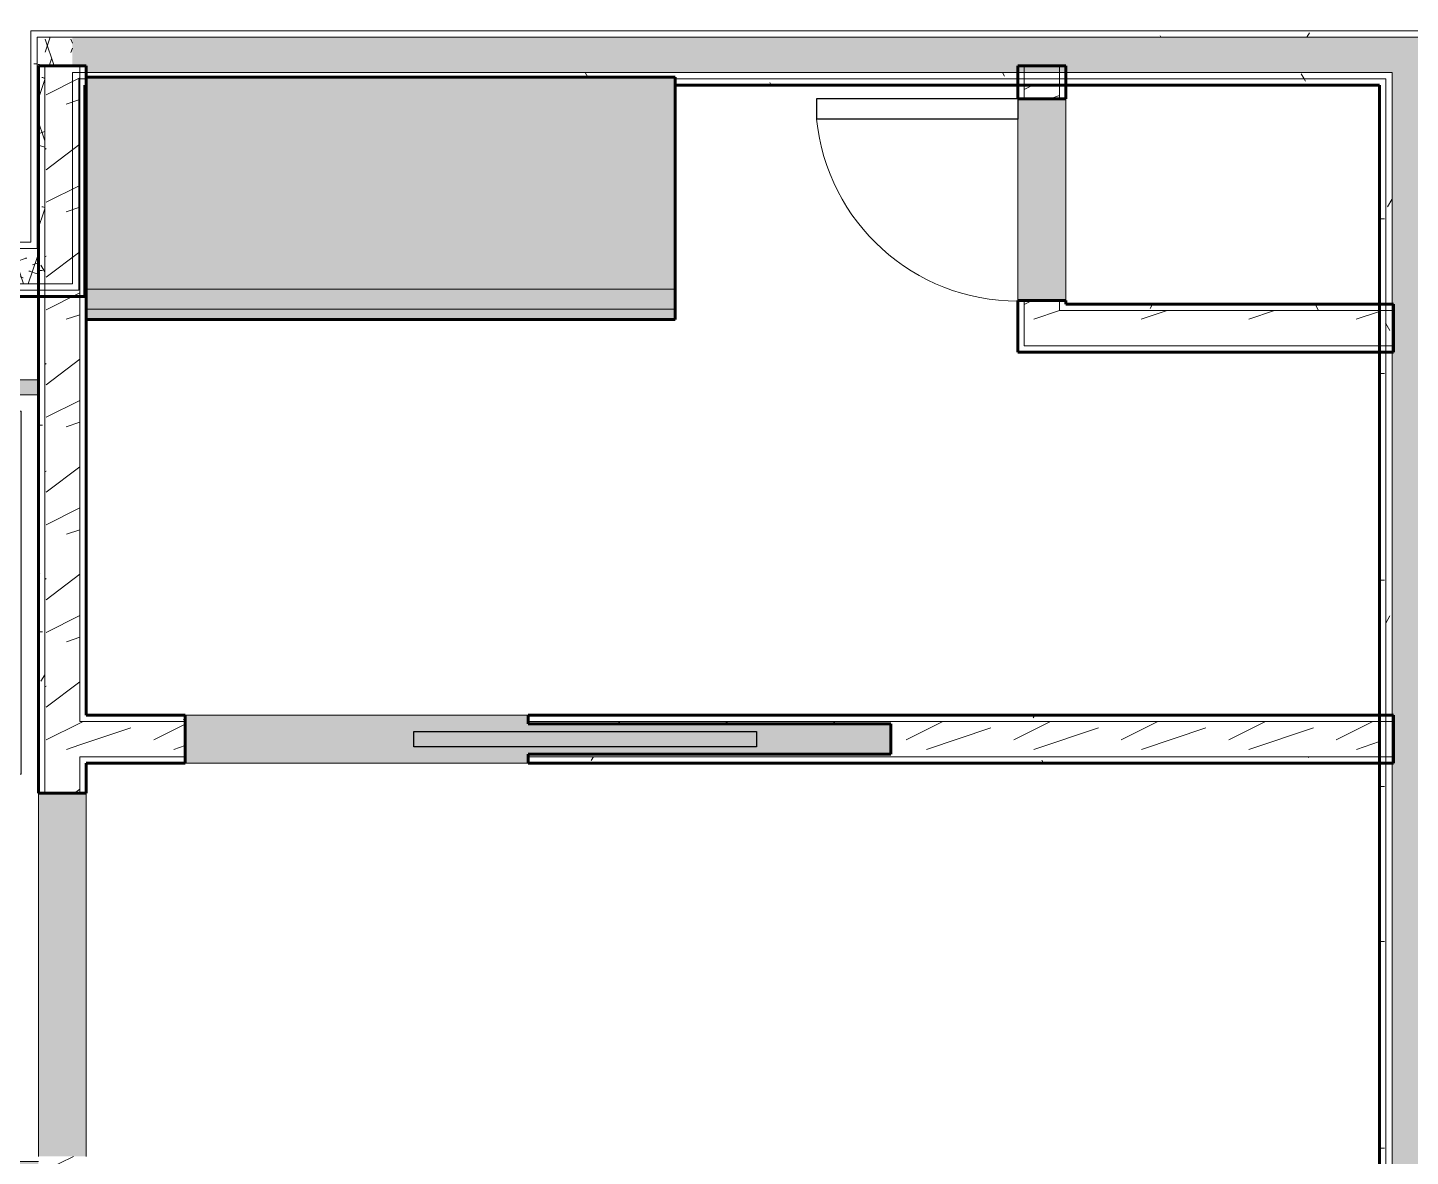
# Model space of a CAD drawing. Header units: inches. Extents: x -4061 to -1937, y 9836 to 11171.
# Drawn here: x -3072.6 to -2935.5, y 10269.9 to 10381.8 of the extents above; entities that cross this region are included whole.
import ezdxf

# ---------------------------------------------------------------- set-up
doc = ezdxf.new("R2010")
doc.units = ezdxf.units.IN
doc.header["$MEASUREMENT"] = 0
for name, color, linetype, lineweight in [('0-1', 7, 'Continuous', 5), ('0-2', 7, 'Continuous', 9), ('A-DOOR-1', 7, 'Continuous', 9), ('A-DOOR-2', 50, 'Continuous', 30), ('A-DOOR-3', 10, 'Continuous', 18), ('A-DOOR-4', 135, 'Continuous', 18), ('A-DOOR-5', 250, 'Continuous', 60), ('A-WALL', 113, 'Continuous', 18), ('A-WALL-1', 8, 'Continuous', 5), ('A-WALL-2', 250, 'Continuous', 60), ('A-WALL-3', 10, 'Continuous', 18), ('A-WALL-PATT-1', 7, 'Continuous', 9), ('A-WALL-PATT-2', 55, 'Continuous', 9), ('A-WALL-PATT-6', 111, 'Continuous', 9), ('I-WALL-2', 2, 'Continuous', 60), ('Q-CASE-1', 53, 'Continuous', 9), ('Q-CASE-2', 250, 'Continuous', 60), ('Q-CASE-3', 7, 'Continuous', 9)]:
    doc.layers.add(name, color=color, linetype=linetype, lineweight=lineweight)
pattern_1 = [(0, (0, -1152), (20.48, 5.12), [0.845, -14.515, 0.845, -14.515, -81.92]), (0, (0, -1152), (20.48, 5.12), [-30.72, 0.845, -29.875, 0.845, -14.515, -35.84]), (0, (0, -1152), (20.48, 5.12), [-76.8, 0.845, -9.395, 0.845, -24.755]), (120, (7.68, -1149.44), (-14.67405006737632, 15.1762002695053), [0.8449999999999999, -14.515, 0.8449999999999999, -14.515, -81.91999999999999]), (120, (7.68, -1149.44), (-14.67405006737632, 15.1762002695053), [-30.72, 0.8449999999999999, -29.875, 0.8449999999999999, -14.515, -35.84]), (120, (7.68, -1149.44), (-14.67405006737632, 15.1762002695053), [-76.79999999999998, 0.8449999999999999, -9.394999999999998, 0.8449999999999999, -24.755]), (240, (10.24, -1139.2), (-5.805949932623669, -20.2962002695053), [0.845, -14.515, 0.845, -14.515, -81.92]), (240, (10.24, -1139.2), (-5.805949932623669, -20.2962002695053), [-30.72, 0.845, -29.875, 0.845, -14.515, -35.84]), (240, (10.24, -1139.2), (-5.805949932623669, -20.2962002695053), [-76.8, 0.845, -9.395, 0.845, -24.755])]
pattern_2 = [(216.87, (4.265, -1141.338), (31.98716190389133, 21.32545714244463), [5.331, -47.981]), (206.565, (10.662, -1144.536), (-10.66247606731217, -10.66200980650436), [11.921, -11.921]), (198.435, (10.662, -1149.868), (-21.3244936496746, -10.66258686177925), [6.743999999999999, -26.974])]
pattern_3 = [(161.57, (0.32, -1151.68), (-2.560496184573631, -0.0005373861552858683), [0, -18.214, 2.022, 0]), (18.43, (-0.32, -1151.68), (-2.560496184573631, 0.0005373861552860904), [0, -18.214, 2.022, 0]), (108.43, (0.32, -1151.68), (1.279220909290681, -6.400876726295667), [6.069999999999999, -14.166]), (71.57, (-0.32, -1151.68), (1.279220909290681, 6.400876726295667), [6.07, -14.166])]

# ---------------------------------------------------------------- blocks, each defined once
blk = doc.blocks.new('Interior_barn_door_18732 - Interior_barn_door_18732-1655839-ENLARGED RCP - 1ST FLOOR PLAN - WEST')
at = {"layer": 'A-DOOR-3'}
for points in [[(-23.68247720230226, -5.822925211101515), (-23.65750209667612, -6.072925211095318), (-23.44099574572988, -6.072925211095318), (-23.44099574572988, -5.822925211101514), (-23.65750209667612, -5.822925211101515)], [(-23.63105244242103, -6.572925211095039), (-22.48837085447871, -6.562434915382837), (-22.51762098526774, -6.322925211095094), (-23.63105244242103, -6.322925211094925)], [(-23.44099574572988, -5.822925211101514), (-23.44099574572988, -6.072925211095318), (-22.69099574573226, -6.072925211095488), (-22.69099574573226, -5.822925211101684)], [(-23.30747720230499, -6.322925211094923), (-22.82451428916056, -6.322925211095094), (-22.84948939478636, -6.072925211095492), (-23.30747720230465, -6.072925211095321), (-23.30747720230499, -6.274176482676592)], [(-22.69099574573226, -5.999999999997564), (-22.69099574573226, -6.072925211095488), (-22.44951428915988, -6.072925211095488), (-22.47448939478636, -5.822925211101685), (-22.69099574573226, -5.822925211101684)], [(-22.48837085447871, -6.322925211095104), (-22.48837085447871, -6.572925211095217), (-20.63165479757947, -6.572925211095231), (-20.63165479757947, -6.322925211095288), (-22.40783759787029, -6.322925211095105)]]:
    blk.add_hatch(color=256, dxfattribs=at).paths.add_polyline_path(points, flags=0)
at = {"layer": 'A-DOOR-4'}
h = blk.add_hatch(color=256, dxfattribs=at)
h.paths.add_polyline_path([(-58.99999999998931, -5.109687114284817), (-58.99999999998931, -5.846091912773012), (-57.49999999998828, -5.846091912773353), (-57.4999999999876, -2.375000000667491), (-58.99999999998862, -2.37500000066715), (-58.99999999998931, -5.107690053751448)], flags=0)
h.paths.add_polyline_path([(18.50000000001216, -2.375000000663569), (18.50000000001148, -5.846091912772842), (20.00000000001148, -5.846091912773183), (20.00000000001216, -2.37500000066391), (19.69008865559158, -2.37500000066391)], flags=0)
for points in [[(-55.89578477311738, -5.822925211095085), (-19.8957847731167, -5.822925211102077), (-19.89578477311636, -4.072925211094971), (-55.89578477311704, -4.07292521108798)], [(-53.55759402004002, -5.822925211095742), (-53.55759402004002, -5.99999999999759), (-52.05759402004002, -5.999999999997931), (-52.05759402004002, -5.822925211096083), (-52.47335983403968, -5.822925211096083)]]:
    blk.add_hatch(color=256, dxfattribs=at).paths.add_polyline_path(points, flags=0)
h = blk.add_hatch(color=256, dxfattribs=at)
h.paths.add_polyline_path([(-59.9999999999884, -4.322925211079546), (-59.99999999998874, -4.947925211079487), (-58.99999999998931, -4.947925211079657), (-58.99999999998897, -4.322925211079716)], flags=0)
h.paths.add_polyline_path([(-57.49999999998828, -4.631430095715737), (-57.49999999998828, -4.947925211079998), (-55.89578477311738, -4.94792521108034), (-55.89578477311704, -4.322925211080398), (-57.49999999998794, -4.344221569649372), (-57.49999999998828, -4.505983472838502)], flags=0)
h.paths.add_polyline_path([(-19.8957847731167, -4.505983472845835), (-19.8957847731167, -4.947925211087331), (18.50000000001148, -4.942932559762348), (18.50000000001182, -4.322925211094893), (-19.89578477311636, -4.344221569656705), (-19.89578477311636, -4.456806724055847)], flags=0)
h.paths.add_polyline_path([(20.00000000001182, -4.407885557670037), (20.00000000001148, -4.947925211095176), (21.00000000001159, -4.947925211095346), (21.00000000001193, -4.322925211095405), (20.00000000001182, -4.344992406257953), (20.00000000001182, -4.4066593337299)], flags=0)
h = blk.add_hatch(color=256, dxfattribs=at)
h.paths.add_polyline_path([(-59.99999999998874, -5.260425211095403), (-59.99999999998874, -5.572925211095462), (-58.99999999998931, -5.550858015932571), (-58.99999999998931, -4.947925211079657), (-59.99999999998874, -4.947925211079487), (-59.99999999998874, -5.109687114284648)], flags=0)
h.paths.add_polyline_path([(-57.49999999998828, -5.385871833959166), (-57.49999999998828, -5.572925211095973), (-55.89578477311738, -5.548465173242031), (-55.89578477311738, -4.94792521108034), (-57.49999999998828, -4.947925211079998), (-57.49999999998828, -5.260425211095915)], flags=0)
h.paths.add_polyline_path([(-19.8957847731167, -5.440014339662448), (-19.8957847731167, -5.572925211103306), (18.50000000001148, -5.551628852541322), (18.50000000001148, -4.947925211094835), (-19.8957847731167, -4.947925211087331), (-19.8957847731167, -5.389866949345028)], flags=0)
h.paths.add_polyline_path([(20.00000000001148, -5.391093173291815), (20.00000000001148, -5.57292521111115), (21.00000000001159, -5.551628852541834), (21.00000000001159, -4.947925211095346), (20.00000000001148, -4.949922271628375), (20.00000000001148, -5.389866949352872)], flags=0)
h = blk.add_hatch(color=256, dxfattribs=at)
h.paths.add_polyline_path([(-23.73397552619303, -5.822925211101711), (-23.73397552619303, -5.99999999999759), (-23.68247720230226, -5.99999999999759), (-23.68247720230226, -5.822925211101711)], flags=0)
h.paths.add_polyline_path([(-22.44951428915988, -5.999999999997761), (-22.23397552619269, -5.999999999997761), (-22.23397552619269, -5.822925211101881), (-22.44951428915988, -5.822925211101881)], flags=0)
at = {"layer": 'A-DOOR-1'}
for p, q in [((-23.69099574573101, -5.822925211095243), (-23.69099574573101, -6.072925211095015)), ((-23.68247720231509, -6.072925211097812), (-23.69099574574283, -6.072925211097813)), ((-23.69099574574163, -6.072925211097921), (-23.44099574574163, -6.072925211097924)), ((-22.48837085449005, -6.322925211097873), (-23.63105244243242, -6.322925211097873)), ((-23.63105244243242, -6.322925211097873), (-23.63105244243242, -6.572925211097904)), ((-23.63105244243242, -6.572925211097904), (-22.48837085449005, -6.572925211097904)), ((-23.44099574574163, -6.072925211097924), (-22.69099574574388, -6.072925211097924)), ((-23.31599574573238, -6.072925211095352), (-23.31599574573272, -6.322925211095125)), ((-23.31599574573238, -6.072925211095323), (-23.31599574573272, -6.322925211095096)), ((-22.81599574573249, -6.322925211095125), (-22.81599574573215, -6.072925211095182)), ((-22.81599574573283, -6.322925211095266), (-22.81599574573249, -6.072925211095153)), ((-22.69099574574389, -6.072925211097924), (-22.44099574574389, -6.072925211097921)), ((-22.48630175656205, -6.572925211095212), (-22.48630175656205, -6.322925211095098)), ((-22.44099574574407, -6.072925211097813), (-22.4495142891718, -6.072925211097812)), ((-22.44099574573249, -6.072925211095015), (-22.44099574573249, -5.822925211095243)), ((-20.62034330120298, -6.572925211095066), (-20.62034330120298, -6.322925211094953))]:
    blk.add_line(p, q, dxfattribs=at)
for points, knots in [([(-22.48876554560488, -6.572925211097878), (-22.39584382133414, -6.572925211097877), (-22.10360900115158, -6.572925211097869), (-21.53155754823306, -6.572925211097859), (-21.00477501553064, -6.572925211097855), (-20.73552581484513, -6.572925211097853), (-20.60927508959446, -6.572925211097839), (-20.62183501759752, -6.572925211097839), (-20.64092808584217, -6.572925211097837)], [0.1495851412137754, 0.1495851412137754, 0.1495851412137754, 0.1495851412137754, 0.2105512602441014, 0.2964689347687159, 0.3707647652797351, 0.4376596094380052, 0.4969615954401262, 0.5310492962460405, 0.5310492962460405, 0.5310492962460405, 0.5310492962460405]), ([(-20.63868366532948, -6.322925211097804), (-20.61978821255244, -6.322925211097806), (-20.61098276722661, -6.322925211097809), (-20.73473689163487, -6.322925211097814), (-21.00568833207353, -6.322925211097822), (-21.5283048616829, -6.32292521109783), (-22.11581176672141, -6.322925211097841), (-22.3775496882025, -6.322925211097843), (-22.47648076529483, -6.322925211097846)], [-0.5310492962460405, -0.5310492962460405, -0.5310492962460405, -0.5310492962460405, -0.4969615954401262, -0.4376596094380052, -0.3707647652797351, -0.2964689347687159, -0.2105512602441014, -0.1495851412137754, -0.1495851412137754, -0.1495851412137754, -0.1495851412137754])]:
    blk.add_open_spline(points, degree=3, knots=knots, dxfattribs=at)
at = {"layer": 'A-DOOR-3'}
for p, q in [((-59.00000000000011, -5.846091912775664), (-59.00000000000011, -2.375000000661868)), ((-57.50000000000011, -2.375000000661667), (-57.50000000000011, -5.846091912775514)), ((18.49999999999988, -5.846091912775514), (18.49999999999988, -2.375000000656758)), ((19.99999999999988, -2.375000000656362), (19.99999999999988, -5.846091912775664)), ((-55.89578477312832, -5.822925211097771), (-55.89578477312832, -4.072925211097772)), ((-55.89578477312832, -4.072925211097772), (-19.89578477312833, -4.072925211097772)), ((-19.89578477312832, -4.072925211097772), (-19.89578477312833, -5.822925211097771)), ((-58.99999999998828, -4.322925211095408), (-59.9999999999884, -4.322925211095408)), ((-60.00000000000011, -4.322925211098101), (-60.00000000000011, -4.947925211098095)), ((-60.00000000000011, -4.947925211098102), (-60.00000000000011, -5.5729252110981)), ((-55.89578477311704, -4.322925211095408), (-57.49999999998828, -4.322925211095408)), ((18.50000000001148, -4.322925211095238), (-19.89578477311704, -4.322925211095408)), ((21.00000000001193, -4.322925211095408), (20.00000000001148, -4.322925211095408)), ((20.99999999999988, -4.947925211098099), (20.99999999999988, -4.322925211098101)), ((20.99999999999988, -5.5729252110981), (20.99999999999988, -4.947925211098107)), ((-59.9999999999884, -5.572925211095465), (-58.99999999998828, -5.572925211095295)), ((-57.50000000000011, -5.846091912775514), (-59.00000000000011, -5.846091912775664)), ((-57.49999999998828, -5.572925211095295), (-55.8957847731167, -5.572925211095465)), ((-19.89578477312833, -5.822925211097771), (-55.89578477312832, -5.822925211097771)), ((-19.8957847731167, -5.572925211095295), (18.50000000001148, -5.572925211095465)), ((19.99999999999988, -5.846091912775664), (18.49999999999988, -5.846091912775514)), ((20.00000000001148, -5.572925211095465), (21.00000000001159, -5.572925211095465))]:
    blk.add_line(p, q, dxfattribs=at)
at = {"layer": 'A-DOOR-5'}
for p, q in [((-53.5575940200519, -6.000000000000319), (-53.5575940200519, -5.82292521109814)), ((-52.0575940200519, -6.000000000000319), (-53.5575940200519, -6.000000000000319)), ((-52.0575940200519, -5.822925211097926), (-52.0575940200519, -6.000000000000319)), ((-23.73397552620474, -6.000000000000319), (-23.73397552620474, -5.822925211098237)), ((-23.68247720231423, -6.000000000000319), (-23.73397552620474, -6.000000000000319)), ((-22.23397552620473, -6.000000000000319), (-22.44951428917179, -6.000000000000319)), ((-22.23397552620473, -5.82292521109814), (-22.23397552620473, -6.000000000000319))]:
    blk.add_line(p, q, dxfattribs=at)
blk = doc.blocks.new('Pocket_Door_2385 - 34_ x 80_-1722096-ENLARGED RCP - 1ST FLOOR PLAN - WEST')
at = {"layer": 'A-DOOR-2'}
for p, q in [((-39.66666666666676, -0.7499999999999999), (-39.66666666666676, 0.7499999999999999)), ((-39.66666666666676, 0.7499999999999999), (-5.666666666666763, 0.7499999999999999)), ((-5.666666666666763, 0.7499999999999999), (-5.666666666666763, -0.7499999999999999)), ((-5.666666666666763, -0.7499999999999999), (-39.66666666666676, -0.7499999999999999))]:
    blk.add_line(p, q, dxfattribs=at)
blk = doc.blocks.new('OD_CW_Base Cabinet - OD_CW_Base Cabinet-1913675-ENLARGED RCP - 1ST FLOOR PLAN - WEST')
at = {"layer": 'Q-CASE-1'}
for points in [[(17.59058227299516, 3.000000000002728), (59.13770491871394, 2.999999999980559), (59.13770491872511, 24.00000000001364), (0.7377049180296921, 24.00000000004468), (0.7377049180185223, 3.000000000011596)], [(0.7377049180174992, 1.00000000001306), (59.13770491871292, 0.9999999999820232), (59.13770491871403, 2.999999999980204), (0.7377049180186076, 3.00000000001124)], [(44.41270491897708, -1.024602624966065e-11), (59.13770491871241, -1.809041805245216e-11), (59.13770491871292, 0.9999999999820232), (0.7377049180174992, 1.00000000001306), (0.7377049180169876, 1.294608864554901e-11), (17.59058227299363, 4.078515303262967e-12)]]:
    blk.add_hatch(color=256, dxfattribs=at).paths.add_polyline_path(points, flags=0)
at = {"layer": 'Q-CASE-2'}
for p, q in [((59.13770491871637, 24.00000000000016), (0.7377049180327829, 24.00000000000016)), ((0.7377049180327883, 24.00000000000016), (0.7377049180327883, 1.225686219186177e-13)), ((59.13770491871637, 1.212363542890675e-13), (59.13770491871637, 24.00000000000016)), ((0.7377049180327883, 1.212363542890675e-13), (59.13770491871637, 1.212363542890675e-13))]:
    blk.add_line(p, q, dxfattribs=at)
at = {"layer": 'Q-CASE-3'}
for p, q in [((0.7377049180327488, 24.00000000000016), (0.7377049180327786, 2.999999999998593)), ((0.7377049180327488, 24.00000000000016), (59.13770491871632, 24.00000000000024)), ((59.13770491871635, 2.999999999998675), (59.13770491871632, 24.00000000000024)), ((0.7377049180327788, 2.999999999998578), (0.7377049180327816, 1.000000000000128)), ((0.7377049180327786, 2.999999999998592), (59.13770491871635, 2.999999999998675)), ((59.13770491871635, 1.000000000000211), (59.13770491871635, 2.99999999999866)), ((0.7377049180333131, 1.000000000000128), (0.7377049180333145, 1.27675647831885e-13)), ((0.7377049180333131, 1.000000000000128), (59.13770491871635, 1.000000000000211)), ((0.7377049180327816, 1.000000000000128), (59.13770491871635, 1.000000000000211)), ((0.7377049180333145, 1.27750454303064e-13), (59.13770491871635, 2.102356316377515e-13)), ((59.13770491871635, 2.102356316377515e-13), (59.13770491871635, 1.000000000000211))]:
    blk.add_line(p, q, dxfattribs=at)
blk = doc.blocks.new('Single-Flush - CLOSET-1720159-ENLARGED RCP - 1ST FLOOR PLAN - WEST')
at = {"layer": 'A-DOOR-1'}
blk.add_arc((10.00000000000094, 2.374999999999451), 20.06659275674493, 95.72006089818625, 179.9999999999998, dxfattribs=at)
at = {"layer": 'A-DOOR-2'}
for p, q in [((7.999999999999998, 2.374999999999781), (7.999999999999998, 22.3416758591665)), ((10.00000000000094, 22.3416758591665), (7.999999999999998, 22.3416758591665)), ((10.00000000000094, 2.374999999999781), (10.00000000000094, 22.3416758591665)), ((10.00000000000094, 2.374999999999781), (7.999999999999998, 2.374999999999781))]:
    blk.add_line(p, q, dxfattribs=at)
blk = doc.blocks.new('CTR - 1st Phase - Unit Layouts_rvt-1-ENLARGED RCP - 1ST FLOOR PLAN - WEST')
at = {"layer": 'A-WALL-1'}
for points in [[(-2974.397333770201, 10354.77850593542), (-2969.647333770195, 10354.77850593542), (-2969.647333770195, 10374.77850593543), (-2974.397333770201, 10374.77850593543), (-2974.397333770201, 10359.76918281829)], [(-3022.975139595291, 10308.91439611083), (-3022.975139595291, 10309.78939611015), (-2986.97513959529, 10309.78939611014), (-2986.97513959529, 10312.78939611014), (-3022.975139595291, 10312.78939611014), (-3022.975139595291, 10313.66439611083), (-3056.975139595291, 10313.66439611083), (-3056.975139595291, 10308.91439611083), (-3043.679182585803, 10308.91439611083)], [(-3066.797333765531, 10269.91439610943), (-3066.797333765531, 10305.91439610943), (-3071.547333765537, 10305.91439610943), (-3071.547333765537, 10269.91439610943), (-3067.42233376553, 10269.91439610943)]]:
    blk.add_hatch(color=256, dxfattribs=at).paths.add_polyline_path(points, flags=0)
at = {"layer": 'A-WALL-PATT-1'}
h = blk.add_hatch(dxfattribs=at)
h.set_pattern_fill('FP_1', color=256, style=0, pattern_type=2)
h.set_pattern_definition(pattern_1)
h.paths.add_polyline_path([(-3067.42233376553, 10266.56898589869), (-3066.797333765531, 10266.56898589869), (-3066.797333765531, 10269.91439610943), (-3067.42233376553, 10269.91439610943)], flags=0)
h.paths.add_polyline_path([(-3067.422333765538, 10305.91439610943), (-3066.797333765531, 10305.91439610943), (-3066.797333765538, 10309.53939611083), (-3067.422333765538, 10309.53939611083), (-3067.422333765538, 10308.09006181669)], flags=0)
h.paths.add_polyline_path([(-3067.422333765538, 10313.03939611083), (-3066.797333765538, 10313.03939611083), (-3066.797333770595, 10376.13939611049), (-3066.923736679436, 10376.13939611049), (-3066.923736679436, 10378.03939611045), (-3067.422333765537, 10378.03939611045), (-3067.422333765538, 10322.1843675444)], flags=0)
h = blk.add_hatch(dxfattribs=at)
h.set_pattern_fill('FP_1', color=256, style=0, pattern_type=2)
h.set_pattern_definition(pattern_1)
h.paths.add_polyline_path([(-3070.92233376553, 10266.56898589869), (-3070.92233376553, 10269.91439610943), (-3071.547333765537, 10269.91439610943), (-3071.547333765537, 10266.56898589869)], flags=0)
h.paths.add_polyline_path([(-3071.547333765537, 10305.91439610943), (-3070.922333765549, 10305.91439610943), (-3070.922333765549, 10359.18799319666), (-3071.547333765549, 10359.81299319666), (-3071.547333765549, 10308.09006181669)], flags=0)
h = blk.add_hatch(dxfattribs=at)
h.set_pattern_fill('FP_1', color=256, style=0, pattern_type=2)
h.set_pattern_definition(pattern_1)
h.paths.add_polyline_path([(-2969.647333770195, 10353.77850593545), (-2938.5237366797, 10353.8049752222), (-2938.5237366797, 10354.40350593545), (-2970.272333770195, 10354.40350593545), (-2970.272333770195, 10353.77850593545)], flags=0)
h = blk.add_hatch(dxfattribs=at)
h.set_pattern_fill('FP_1', color=256, style=0, pattern_type=2)
h.set_pattern_definition(pattern_1)
h.paths.add_polyline_path([(-2938.5237366797, 10313.03939611081), (-2938.5237366797, 10313.66439611082), (-3022.975139595291, 10313.66439611083), (-3022.975139595291, 10313.03939611082), (-2982.363440725741, 10313.03939611081)], flags=0)
h.paths.add_polyline_path([(-3059.008118050818, 10313.03939611083), (-3056.975139595291, 10313.03939611083), (-3056.975139595291, 10313.66439611083), (-3066.797333765538, 10313.66439611083), (-3066.797333765538, 10313.03939611083)], flags=0)
h = blk.add_hatch(dxfattribs=at)
h.set_pattern_fill('FP_1', color=256, style=0, pattern_type=2)
h.set_pattern_definition(pattern_1)
h.paths.add_polyline_path([(-3022.975139595291, 10308.91439611081), (-2938.5237366797, 10308.91439611081), (-2938.5237366797, 10309.53939611081), (-3022.975139595291, 10309.53939611081)], flags=0)
h.paths.add_polyline_path([(-3059.008118050818, 10308.91439611082), (-3056.975139595291, 10308.91439611082), (-3056.975139595291, 10309.53939611082), (-3066.797333765538, 10309.53939611082), (-3066.797333765538, 10308.91439611083), (-3066.672585783326, 10308.91439611083)], flags=0)
at = {"layer": 'A-WALL-PATT-2'}
h = blk.add_hatch(dxfattribs=at)
h.set_pattern_fill('FP_2', color=256, style=0, pattern_type=2)
h.set_pattern_definition(pattern_2)
h.paths.add_polyline_path([(-3067.632491063293, 10265.94398589869), (-3067.42233376554, 10265.94398589869), (-3067.42233376553, 10269.91439610943), (-3070.92233376553, 10269.91439610943), (-3070.92233376553, 10265.94398589869)], flags=0)
h.paths.add_polyline_path([(-3070.922333765549, 10305.91439610943), (-3067.422333765538, 10305.91439610943), (-3067.422333765537, 10378.03939611045), (-3070.922333765549, 10378.03939611045), (-3070.922333765549, 10308.09006181669)], flags=0)
h = blk.add_hatch(dxfattribs=at)
h.set_pattern_fill('FP_2', color=256, style=0, pattern_type=2)
h.set_pattern_definition(pattern_2)
h.paths.add_polyline_path([(-2973.772333770194, 10353.77850593545), (-2970.272333770195, 10353.77850593545), (-2970.272333770195, 10354.77850593542), (-2973.772333770194, 10354.77850593542), (-2973.772333770194, 10354.40350593545)], flags=0)
h.paths.add_polyline_path([(-2973.772333770202, 10374.77850593543), (-2970.272333770201, 10374.77850593543), (-2970.272333770201, 10376.13939611049), (-2973.772333770202, 10376.13939611049)], flags=0)
h = blk.add_hatch(dxfattribs=at)
h.set_pattern_fill('FP_2', color=256, style=0, pattern_type=2)
h.set_pattern_definition(pattern_2)
h.paths.add_polyline_path([(-2938.5237366797, 10350.27850593545), (-2938.5237366797, 10353.77850593545), (-2973.772333770194, 10353.77850593545), (-2973.772333770194, 10350.27850593545)], flags=0)
h = blk.add_hatch(dxfattribs=at)
h.set_pattern_fill('FP_2', color=256, style=0, pattern_type=2)
h.set_pattern_definition(pattern_2)
h.paths.add_polyline_path([(-3016.824179935898, 10309.53939611081), (-2938.5237366797, 10309.54630190813), (-2938.5237366797, 10313.03939611081), (-3022.975139595291, 10313.03939611082), (-3022.975139595291, 10312.78939611014), (-2986.97513959529, 10312.78939611014), (-2986.97513959529, 10309.78939611014), (-3022.975139595291, 10309.78939611015), (-3022.975139595291, 10309.53939611081), (-3018.176409253934, 10309.53939611081)], flags=0)
h.paths.add_polyline_path([(-3056.975139595291, 10309.53939611082), (-3056.975139595291, 10313.03939611083), (-3067.422333765538, 10313.03939611083), (-3067.422333765538, 10309.53939611083), (-3059.008118050818, 10309.53939611082)], flags=0)
at = {"layer": 'A-WALL-2'}
for p, q in [((-3071.547333765533, 10305.91439610942), (-3071.547333765545, 10378.03939611044)), ((-3071.547333765545, 10378.03939611044), (-3066.797333765545, 10378.03939611044)), ((-3066.797333765545, 10378.03939611044), (-3066.797333765545, 10376.91439611018)), ((-2974.397333770198, 10374.77850593542), (-2974.397333770199, 10378.03939611049)), ((-2974.397333770199, 10378.03939611049), (-2969.647333770199, 10378.03939611049)), ((-2969.647333770199, 10378.03939611049), (-2969.647333770198, 10374.77850593542)), ((-2969.647333770198, 10374.77850593542), (-2974.397333770198, 10374.77850593542)), ((-2974.397333770192, 10354.40350593544), (-2974.397333770192, 10354.77850593541)), ((-2974.397333770192, 10354.77850593541), (-2969.647333770192, 10354.77850593542)), ((-2974.39733377019, 10350.27850593544), (-2974.397333770192, 10354.40350593544)), ((-2969.647333770192, 10354.77850593542), (-2969.647333770191, 10354.40350593544)), ((-2969.647333770192, 10354.40350593544), (-2937.147333769131, 10354.40350593545)), ((-2937.147333769131, 10354.40350593545), (-2937.147333769129, 10349.65350593545)), ((-3066.797333765541, 10352.91439611018), (-3066.797333765534, 10313.66439611082)), ((-2974.39733377019, 10349.65350593544), (-2974.39733377019, 10350.27850593544)), ((-2937.147333769129, 10349.65350593545), (-2974.39733377019, 10349.65350593544)), ((-3066.797333765534, 10313.66439611082), (-3056.975139595287, 10313.66439611082)), ((-3056.975139595287, 10313.66439611082), (-3056.975139595287, 10308.91439611081)), ((-3022.975139595287, 10312.78939611014), (-3022.975139595287, 10313.66439611081)), ((-3022.975139595287, 10313.66439611081), (-2937.14733376396, 10313.6643961108)), ((-2986.975139595287, 10312.78939611013), (-3022.975139595287, 10312.78939611014)), ((-2986.975139595287, 10309.78939611013), (-2986.975139595287, 10312.78939611013)), ((-2937.14733376396, 10313.6643961108), (-2937.14733376396, 10308.9143961108)), ((-3022.975139595287, 10308.91439611081), (-3022.975139595287, 10309.78939611014)), ((-3022.975139595287, 10309.78939611014), (-2986.975139595287, 10309.78939611013)), ((-3066.797333765533, 10308.91439611082), (-3066.797333765533, 10305.91439610942)), ((-3056.975139595287, 10308.91439611081), (-3066.797333765533, 10308.91439611082)), ((-2937.14733376396, 10308.9143961108), (-3022.975139595287, 10308.91439611081)), ((-3066.797333765533, 10305.91439610942), (-3071.547333765533, 10305.91439610942))]:
    blk.add_line(p, q, dxfattribs=at)
at = {"layer": 'A-WALL-3'}
for p, q in [((-3070.922333765545, 10378.03939611044), (-3070.922333765533, 10305.91439610942)), ((-3067.422333765545, 10378.03939611044), (-3067.422333765534, 10313.03939611082)), ((-2973.772333770198, 10378.03939611049), (-2973.772333770198, 10374.77850593542)), ((-2970.272333770199, 10378.03939611049), (-2970.272333770198, 10374.77850593542)), ((-2974.397333770198, 10374.77850593541), (-2974.397333770192, 10354.77850593541)), ((-2969.647333770192, 10354.77850593542), (-2969.647333770198, 10374.77850593542)), ((-2973.772333770192, 10354.77850593541), (-2973.772333770192, 10354.40350593544)), ((-2973.772333770191, 10354.40350593543), (-2973.772333770191, 10353.77850593544)), ((-2973.772333770191, 10353.77850593544), (-2973.77233377019, 10350.27850593544)), ((-2970.272333770192, 10354.77850593542), (-2970.272333770192, 10354.40350593544)), ((-2970.272333770192, 10354.40350593544), (-2970.272333770192, 10353.77850593544)), ((-2937.147333769131, 10353.77850593545), (-2970.272333770192, 10353.77850593544)), ((-2937.14733376913, 10350.27850593545), (-2973.77233377019, 10350.27850593544)), ((-3067.422333765534, 10313.03939611082), (-3066.797333765534, 10313.03939611082)), ((-3066.797333765534, 10313.03939611082), (-3056.975139595287, 10313.03939611081)), ((-3022.975139595287, 10313.66439611081), (-3056.975139595287, 10313.66439611082)), ((-3022.975139595287, 10313.03939611081), (-2937.14733376396, 10313.0393961108)), ((-3067.422333765534, 10309.53939611082), (-3067.422333765533, 10305.91439610942)), ((-3067.422333765534, 10309.53939611082), (-3066.797333765533, 10309.53939611082)), ((-3066.797333765534, 10309.53939611082), (-3056.975139595287, 10309.53939611082)), ((-3056.975139595288, 10308.91439611081), (-3022.975139595288, 10308.91439611081)), ((-3022.975139595287, 10309.53939611081), (-2937.14733376396, 10309.5393961108)), ((-3071.547333765533, 10305.91439610942), (-3071.547333765527, 10269.91439610942)), ((-3066.797333765527, 10269.91439610942), (-3066.797333765533, 10305.91439610942))]:
    blk.add_line(p, q, dxfattribs=at)
at = {"layer": '0-2'}
blk.add_blockref('OD_CW_Base Cabinet - OD_CW_Base Cabinet-1913675-ENLARGED RCP - 1ST FLOOR PLAN - WEST', (-3067.535038688615, 10352.91439611018), dxfattribs=at)
for name, p, rotation in [('Single-Flush - CLOSET-1720159-ENLARGED RCP - 1ST FLOOR PLAN - WEST', (-2972.022333770195, 10364.77850593541), 90.00000000001693), ('Interior_barn_door_18732 - Interior_barn_door_18732-1655839-ENLARGED RCP - 1ST FLOOR PLAN - WEST', (-3069.172333765884, 10287.91439610942), 270.0000000000101), ('Pocket_Door_2385 - 34_ x 80_-1722096-ENLARGED RCP - 1ST FLOOR PLAN - WEST', (-3039.975139595287, 10311.28939611014), 180)]:
    blk.add_blockref(name, p, dxfattribs=dict(at, rotation=rotation))

msp = doc.modelspace()

# ---------------------------------------------------------------- hatches: boundary and pattern name
at = {"layer": 'A-WALL-PATT-6'}
h = msp.add_hatch(dxfattribs=at)
h.set_pattern_fill('FP_1', color=256, style=0, pattern_type=2)
h.set_pattern_definition(pattern_1)
h.paths.add_polyline_path([(-3066.923736679435, 10381.51439611049), (-2797.898736673928, 10381.51439611049), (-2797.898736673928, 10382.13939611049), (-3072.298736679436, 10382.13939611049), (-3072.298736679436, 10381.51439611049), (-3069.063600576584, 10381.51439611049)], flags=0)
h = msp.add_hatch(dxfattribs=at)
h.set_pattern_fill('FP_1', color=256, style=0, pattern_type=2)
h.set_pattern_definition(pattern_1)
h.paths.add_polyline_path([(-3071.673736679701, 10359.93939611057), (-3071.673736679701, 10381.51439611049), (-3072.298736679436, 10381.5143961103), (-3072.298736679437, 10359.93939611057)], flags=0)
h = msp.add_hatch(dxfattribs=at)
h.set_pattern_fill('FP_1', color=256, style=0, pattern_type=2)
h.set_pattern_definition(pattern_1)
h.paths.add_polyline_path([(-2799.14873667466, 10380.88939611049), (-2798.523736673929, 10380.88939611049), (-2798.523736673929, 10381.51439611049), (-3071.673736679436, 10381.51439611049), (-3071.673736679437, 10380.88939611056), (-2813.74515061057, 10380.88939611049)], flags=0)
h = msp.add_hatch(dxfattribs=at)
h.set_pattern_fill('FP_10', color=256, style=0, pattern_type=2)
h.set_pattern_definition(pattern_3)
h.paths.add_polyline_path([(-3071.673736679437, 10356.43939611055), (-3071.547333765549, 10356.43939611055), (-3071.547333765549, 10359.81299319666), (-3070.922333765549, 10359.18799319666), (-3070.922333765549, 10378.03939611045), (-3068.173736679436, 10378.03939611045), (-3068.173736679436, 10380.88939611049), (-3071.673736679437, 10380.88939611049), (-3071.673736679437, 10359.76918281829)], flags=0)
h = msp.add_hatch(dxfattribs=at)
h.set_pattern_fill('FP_10', color=256, style=0, pattern_type=2)
h.set_pattern_definition(pattern_3)
h.paths.add_polyline_path([(-2799.247333764449, 10377.38939611049), (-2799.148736673928, 10377.38939611049), (-2799.148736673928, 10380.88939611049), (-3068.173736679436, 10380.87201643135), (-3068.173736679436, 10378.03939611045), (-3066.923736679436, 10378.03939611045), (-3066.923736679436, 10377.38939611049), (-2802.648736673928, 10377.38939611049), (-2801.998736673953, 10378.03939611046), (-2799.247333764449, 10378.03939611047)], flags=0)
h = msp.add_hatch(dxfattribs=at)
h.set_pattern_fill('FP_1', color=256, style=0, pattern_type=2)
h.set_pattern_definition(pattern_1)
h.paths.add_polyline_path([(-3066.797333770595, 10376.76439611049), (-3066.797333770595, 10376.91439611022), (-3008.397333769904, 10376.91439611021), (-3008.397333769904, 10376.76439611049), (-2937.2737366797, 10376.76439611049), (-2937.2737366797, 10377.38939611049), (-3066.923736679436, 10377.38939611049), (-3066.923736679436, 10376.76439611049)], flags=0)
h.paths.add_polyline_path([(-2803.99733376435, 10376.76439611049), (-2803.372333764448, 10376.76439611049), (-2803.372333764448, 10377.38939611049), (-2933.773736679694, 10377.38939611049), (-2933.773736679694, 10376.76439611049), (-2803.99733376435, 10376.78939611045)], flags=0)
h = msp.add_hatch(dxfattribs=at)
h.set_pattern_fill('FP_10', color=256, style=0, pattern_type=2)
h.set_pattern_definition(pattern_3)
h.paths.add_polyline_path([(-2937.273736679702, 10018.0893961105), (-2933.773736679696, 10018.0893961105), (-2933.773736679694, 10377.38939611049), (-2937.2737366797, 10377.38939611049), (-2937.273736679702, 10021.50584535328)], flags=0)
h = msp.add_hatch(dxfattribs=at)
h.set_pattern_fill('FP_1', color=256, style=0, pattern_type=2)
h.set_pattern_definition(pattern_1)
h.paths.add_polyline_path([(-2933.1487366797, 10376.13939611049), (-2862.397333765047, 10376.13939611049), (-2862.397333765047, 10376.76439611049), (-2933.1487366797, 10376.76439611049)], flags=0)
h.paths.add_polyline_path([(-3066.797333770595, 10376.13939611049), (-3066.797333770595, 10376.76439611049), (-3066.923736679436, 10376.76439611049), (-3066.923736679436, 10376.13939611049)], flags=0)
h.paths.add_polyline_path([(-3008.397333769904, 10376.13939611049), (-2937.898736679694, 10376.13939611049), (-2937.898736679694, 10376.76439611049), (-3008.397333769904, 10376.76439611049), (-3008.397333769904, 10376.47951291876)], flags=0)
h.paths.add_polyline_path([(-2803.898736673924, 10376.13939611049), (-2803.372333764448, 10376.66579901997), (-2803.372333764448, 10376.76439611049), (-2803.99733376435, 10376.76089709168), (-2803.99733376435, 10376.13939611049)], flags=0)
h = msp.add_hatch(dxfattribs=at)
h.set_pattern_fill('FP_1', color=256, style=0, pattern_type=2)
h.set_pattern_definition(pattern_1)
h.paths.add_polyline_path([(-2937.898736679696, 10018.0893961105), (-2937.898736679696, 10181.78939611051), (-2938.523736679701, 10181.78939611051), (-2938.523736679701, 10144.16439611005), (-2938.397333764281, 10144.16439611005), (-2938.397333764281, 10120.16439611005), (-2938.523736679701, 10120.16439611005), (-2938.523736679702, 10018.0893961105)], flags=0)
h.paths.add_polyline_path([(-2937.898736679696, 10185.28939611051), (-2937.898736679694, 10376.13939611049), (-2938.5237366797, 10376.13939611049), (-2938.523736679701, 10185.28939611051)], flags=0)
h = msp.add_hatch(dxfattribs=at)
h.set_pattern_fill('FP_1', color=256, style=0, pattern_type=2)
h.set_pattern_definition(pattern_1)
h.paths.add_polyline_path([(-2937.273736679702, 10018.0893961105), (-2937.273736679701, 10181.78939611051), (-2937.898736679696, 10181.78939611051), (-2937.898736679696, 10018.08939611368)], flags=0)
h.paths.add_polyline_path([(-2937.273736679701, 10185.28939611051), (-2937.2737366797, 10376.76439611049), (-2937.898736679694, 10376.76439611049), (-2937.898736679696, 10185.28939611051), (-2937.606878000743, 10185.28939611051)], flags=0)
h = msp.add_hatch(dxfattribs=at)
h.set_pattern_fill('FP_10', color=256, style=0, pattern_type=2)
h.set_pattern_definition(pattern_3)
h.paths.add_polyline_path([(-3074.337053515833, 10356.43939611055), (-3071.673736679437, 10356.43939611055), (-3071.673736679701, 10359.93939611057), (-3093.123736679451, 10359.93939611057), (-3093.123736679451, 10356.43939611055)], flags=0)
h.paths.add_polyline_path([(-3134.748736679702, 10356.43939611055), (-3133.12373667945, 10356.43939611055), (-3133.12373667945, 10359.93939611057), (-3135.373736679704, 10359.93939611057), (-3135.373736679704, 10356.43939611055)], flags=0)

# ---------------------------------------------------------------- linework, layer by layer
at = {"layer": 'A-WALL'}
for p, q in [((-3072.298736679433, 10360.56439611054), (-3072.298736679432, 10381.51439611048)), ((-2798.523736673926, 10381.51439611048), (-3072.298736679432, 10381.51439611048)), ((-3071.673736679433, 10359.93939611054), (-3071.673736679432, 10380.88939611048)), ((-2799.148736673925, 10380.88939611048), (-3071.673736679432, 10380.88939611048)), ((-3068.173736679433, 10356.43939611054), (-3068.173736679433, 10377.38939611048)), ((-2937.273736679691, 10377.38939611048), (-3068.173736679432, 10377.38939611048)), ((-2937.273736679691, 10377.38939611048), (-2937.273736679699, 10018.08939611049)), ((-3067.548736679434, 10355.81439611054), (-3067.548736679433, 10376.76439611048)), ((-3066.797333770592, 10376.76439611048), (-3067.548736679432, 10376.76439611048)), ((-2937.898736679691, 10376.76439611048), (-3008.397333769908, 10376.76439611048)), ((-2937.898736679691, 10376.76439611048), (-2937.898736679698, 10018.08939611049)), ((-3072.298736679433, 10360.56439611054), (-3093.123736679447, 10360.56439611054)), ((-3071.673736679433, 10359.93939611054), (-3093.123736679447, 10359.93939611054)), ((-3068.173736679433, 10356.43939611054), (-3093.123736679447, 10356.43939611054)), ((-3067.548736679433, 10355.81439611054), (-3093.123736679447, 10355.81439611054))]:
    msp.add_line(p, q, dxfattribs=at)
at = {"layer": 'I-WALL-2'}
for p, q in [((-3066.923736679432, 10376.13939611048), (-3066.923736679433, 10355.18939611054)), ((-3066.797333770592, 10376.13939611048), (-3066.923736679432, 10376.13939611048)), ((-2938.523736679691, 10376.13939611048), (-3008.397333769908, 10376.13939611048)), ((-2938.523736679696, 10144.16439611004), (-2938.523736679691, 10376.13939611048)), ((-3066.923736679433, 10355.18939611054), (-3093.123736679447, 10355.18939611054))]:
    msp.add_line(p, q, dxfattribs=at)

# ---------------------------------------------------------------- block references
at = {"layer": '0-1'}
msp.add_blockref('CTR - 1st Phase - Unit Layouts_rvt-1-ENLARGED RCP - 1ST FLOOR PLAN - WEST', (0, 0), dxfattribs=at)

doc.saveas('drawing.dxf')
